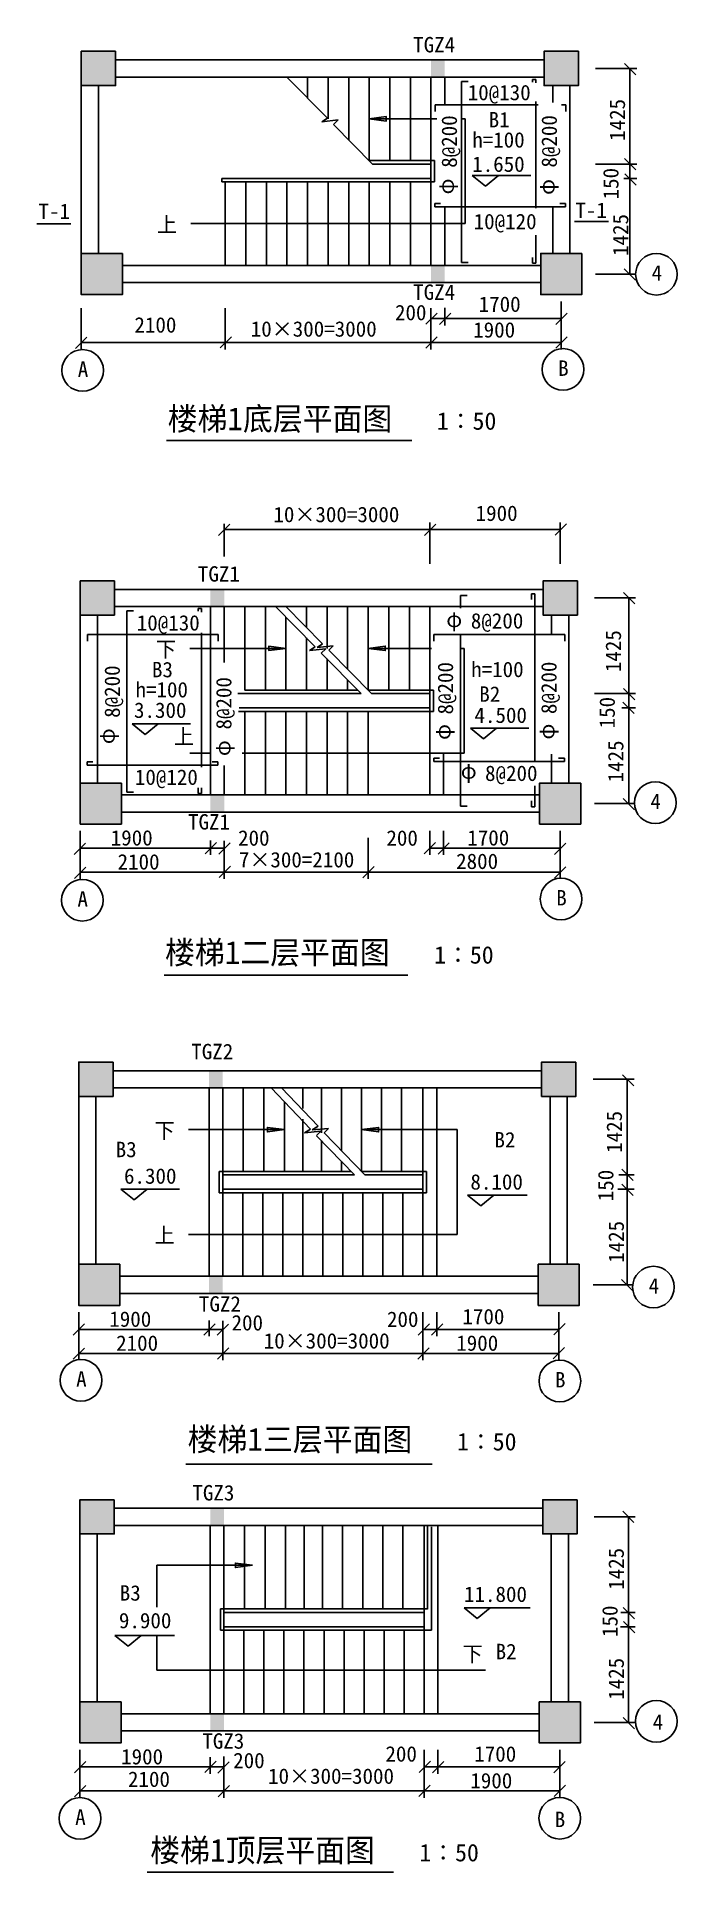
# Model space of a CAD drawing. Header units: metres. Extents: x 733 to 19415, y 371 to 53945.
import ezdxf

# ---------------------------------------------------------------- set-up
doc = ezdxf.new("R2010")
doc.units = ezdxf.units.M
for name, color, linetype in [('DIM', 3, 'Continuous'), ('PUB_DIM', 3, 'Continuous'), ('中文说明', 253, 'Continuous'), ('剖面号', 7, 'Continuous'), ('尺寸线', 253, 'Continuous'), ('支座钢筋', 1, 'Continuous'), ('支座钢筋标注', 253, 'Continuous'), ('板底钢筋', 24, 'Continuous'), ('板底钢筋标注', 253, 'Continuous'), ('柱', 2, 'Continuous'), ('梁', 4, 'Continuous'), ('楼梯', 253, 'Continuous'), ('楼梯板', 4, 'Continuous'), ('轴线', 253, 'Continuous'), ('轴线__点划线', 253, 'Continuous')]:
    doc.layers.add(name, color=color, linetype=linetype)

# ---------------------------------------------------------------- blocks, each defined once
blk = doc.blocks.new('_DIMX')
blk.add_lwpolyline([(-936.98, -688.88), (162.99, 411.42)])

msp = doc.modelspace()

# ---------------------------------------------------------------- hatches: boundary and pattern name
h = msp.add_hatch()
h.set_pattern_fill('SOLID')
h.paths.add_polyline_path([(12631.81, 53268.48), (12231.81, 53268.48), (12231.81, 52768.48), (12631.81, 52768.48)])
h.paths.add_polyline_path([(12631.81, 47268.48), (12231.81, 47268.48), (12231.81, 46768.48), (12631.81, 46768.48)])
h = msp.add_hatch()
h.set_pattern_fill('SOLID')
h.paths.add_polyline_path([(6201.03, 37813.04), (5801.03, 37813.04), (5801.03, 37313.04), (6201.03, 37313.04)])
h.paths.add_polyline_path([(6201.03, 31813.04), (5801.03, 31813.04), (5801.03, 31313.04), (6201.03, 31313.04)])
h = msp.add_hatch()
h.set_pattern_fill('SOLID')
h.paths.add_polyline_path([(1958.66, 23016.29), (2958.66, 23016.29), (2958.66, 24016.29), (1958.66, 24016.29)])
h.paths.add_polyline_path([(16458.66, 24016.29), (15458.66, 24016.29), (15458.66, 23016.29), (16458.66, 23016.29)])
h.paths.add_polyline_path([(16558.66, 16916.29), (16558.66, 18116.29), (15358.66, 18116.29), (15358.66, 16916.29)])
h.paths.add_polyline_path([(1958.66, 18116.29), (1958.66, 16916.29), (3158.66, 16916.29), (3158.66, 18116.29)])
h = msp.add_hatch()
h.set_pattern_fill('SOLID')
h.paths.add_polyline_path([(6158.66, 23766.29), (5758.66, 23766.29), (5758.66, 23266.29), (6158.66, 23266.29)])
h.paths.add_polyline_path([(6158.66, 17766.29), (5758.66, 17766.29), (5758.66, 17266.29), (6158.66, 17266.29)])
h = msp.add_hatch()
h.set_pattern_fill('SOLID')
h.paths.add_polyline_path([(2991.97, 10245.38), (2991.97, 11245.38), (1991.97, 11245.38), (1991.97, 10245.38)])
h.paths.add_polyline_path([(3191.97, 5345.38), (1991.97, 5345.38), (1991.97, 4145.38), (3191.97, 4145.38)])
h.paths.add_polyline_path([(15391.97, 4145.38), (16591.97, 4145.38), (16591.97, 5345.38), (15391.97, 5345.38)])
h.paths.add_polyline_path([(16491.97, 11245.38), (15491.97, 11245.38), (15491.97, 10245.38), (16491.97, 10245.38)])
h = msp.add_hatch()
h.set_pattern_fill('SOLID')
h.paths.add_polyline_path([(6191.97, 10995.38), (5791.97, 10995.38), (5791.97, 10495.38), (6191.97, 10495.38)])
h.paths.add_polyline_path([(6191.97, 4995.39), (5791.97, 4995.39), (5791.97, 4495.39), (6191.97, 4495.39)])

# ---------------------------------------------------------------- linework, layer by layer
for p, q in [((9210.86, 51569.77), (9048.56, 51460.68)), ((9048.56, 51460.68), (9522.75, 51520.32)), ((9522.75, 51520.32), (9391.04, 51386.58)), ((13434.82, 49891.46), (13817.82, 49582.15)), ((13434.82, 49891.46), (15144.39, 49891.46)), ((13817.82, 49582.15), (14199.63, 49891.78)), ((732.99, 48486.94), (1727.51, 48486.94)), ((16417.92, 48547.74), (17412.44, 48547.74)), ((8858.31, 36139.6), (8685.1, 36029.72)), ((8685.1, 36029.72), (9160.74, 36076.42)), ((9072.48, 36220.79), (8907.5, 36115.97)), ((8907.5, 36115.97), (9383.14, 36162.67)), ((9160.74, 36076.42), (9030.83, 35950.58)), ((9383.14, 36162.67), (9251.17, 36036.31)), ((3511.57, 33889.55), (3894.58, 33580.24)), ((3511.57, 33889.55), (5221.15, 33889.55)), ((3894.58, 33580.24), (4276.38, 33889.87)), ((13379.85, 33760.94), (15089.43, 33760.94)), ((13379.85, 33760.94), (13762.85, 33451.63)), ((13762.85, 33451.63), (14144.66, 33761.26)), ((8720.01, 22059.73), (8546.8, 21949.85)), ((8546.8, 21949.85), (9022.44, 21996.55)), ((8942.41, 22145.98), (8769.2, 22036.1)), ((8769.2, 22036.1), (9244.84, 22082.8)), ((9022.44, 21996.55), (8890.47, 21870.19)), ((9244.84, 22082.8), (9112.87, 21956.44)), ((3189.3, 20310.45), (3572.3, 20001.13)), ((3189.3, 20310.44), (4898.88, 20310.44)), ((3572.3, 20001.13), (3954.11, 20310.77)), ((13300.61, 20131.69), (15039.35, 20131.69)), ((13300.61, 20131.69), (13683.62, 19822.38)), ((13683.62, 19822.38), (14065.42, 20132.01)), ((13197.12, 8087.54), (13580.12, 7778.23)), ((13197.12, 8087.54), (15126.13, 8087.54)), ((13580.12, 7778.23), (13961.93, 8087.86)), ((3012.36, 7282.39), (4753.9, 7282.39)), ((3012.36, 7282.39), (3395.37, 6973.08)), ((3395.37, 6973.08), (3777.17, 7282.71))]:
    msp.add_line(p, q)
at = {"layer": '中文说明'}
for p, q in [((4514.5, 42164.38), (11673.67, 42164.38)), ((4452.89, 26556.48), (11556.86, 26556.48)), ((5085.02, 12281.12), (12261.72, 12281.12)), ((3954.29, 370.52), (11137.74, 370.52))]:
    msp.add_line(p, q, dxfattribs=at)
at = {"layer": '尺寸线'}
for p, q in [((17031.81, 53018.47), (18231.81, 53018.47)), ((18031.81, 53018.47), (18031.81, 50228.48)), ((17031.81, 50228.48), (18231.81, 50228.48)), ((17031.81, 50228.48), (18231.81, 50228.48)), ((18031.81, 50228.48), (18031.81, 49808.47)), ((17856.85, 49808.47), (18231.81, 49808.47)), ((18031.81, 49808.47), (18031.81, 47018.48)), ((17031.81, 47018.48), (18203.76, 47018.48)), ((16031.81, 46218.48), (16031.81, 45518.48)), ((2031.81, 46018.48), (2031.81, 44818.48)), ((6231.81, 46018.48), (6231.81, 44818.48)), ((12231.81, 46018.48), (12231.81, 45018.48)), ((12231.81, 46018.48), (12231.81, 44818.48)), ((12631.81, 45718.48), (12231.81, 45718.48)), ((12631.81, 46032.34), (12631.81, 45518.48)), ((16031.81, 45718.48), (12631.81, 45718.48)), ((16031.81, 46018.48), (16031.81, 44818.48)), ((6231.81, 45018.48), (2031.81, 45018.48)), ((6231.81, 45018.48), (12231.81, 45018.48)), ((16031.81, 45018.48), (12231.81, 45018.48)), ((6201.03, 39723.96), (6201.03, 38777.14)), ((12201.03, 38563.04), (12201.03, 39763.04)), ((16001.03, 38563.04), (16001.03, 39763.04)), ((6201.03, 39563.04), (12201.03, 39563.04)), ((12201.03, 39563.04), (16001.03, 39563.04)), ((17001.03, 37563.04), (18201.03, 37563.04)), ((18001.03, 37563.04), (18001.03, 34773.04)), ((17001.03, 34773.04), (18201.03, 34773.04)), ((17001.03, 34773.04), (18201.03, 34773.04)), ((17794.87, 34353.04), (18201.03, 34353.04)), ((18001.03, 34773.04), (18001.03, 34353.04)), ((18001.03, 34353.04), (18001.03, 31563.04)), ((17001.03, 31563.04), (18167.61, 31563.04)), ((2001.03, 30763.04), (2001.03, 30063.04)), ((2001.03, 30563.04), (2001.03, 29363.04)), ((10401.03, 30563.04), (10401.03, 29563.04)), ((10401.03, 30563.04), (10401.03, 29363.04)), ((12201.03, 30763.04), (12201.03, 30063.04)), ((12601.03, 30763.04), (12601.03, 30063.04)), ((12601.03, 30763.04), (12601.03, 30063.04)), ((16001.03, 30763.04), (16001.03, 30063.04)), ((16001.03, 30563.04), (16001.03, 29363.04)), ((5801.03, 30263.04), (2001.03, 30263.04)), ((5801.03, 30485.64), (5801.03, 30063.04)), ((6201.03, 30263.04), (5801.03, 30263.04)), ((6201.03, 30478.41), (6201.03, 30063.04)), ((6201.03, 30472.84), (6201.03, 29363.04)), ((12601.03, 30263.04), (12201.03, 30263.04)), ((16001.03, 30263.04), (12601.03, 30263.04)), ((6201.03, 29563.04), (2001.03, 29563.04)), ((6201.03, 29563.04), (10401.03, 29563.04)), ((16001.03, 29563.04), (10401.03, 29563.04)), ((16958.66, 23516.28), (18158.66, 23516.28)), ((17958.66, 23516.28), (17958.66, 20726.29)), ((17712.48, 20726.29), (18158.66, 20726.29)), ((17958.66, 20726.29), (17958.66, 20306.28)), ((17681.34, 20306.28), (18158.66, 20306.28)), ((17958.66, 20306.28), (17958.66, 17516.29)), ((16958.66, 17516.29), (18129.62, 17516.29)), ((1958.66, 16716.29), (1958.66, 16016.29)), ((11998.66, 16716.29), (11998.66, 16016.29)), ((12398.66, 16716.29), (12398.66, 16016.29)), ((12398.66, 16716.29), (12398.66, 16016.29)), ((15958.66, 16716.29), (15958.66, 16016.29)), ((1958.66, 16516.29), (1958.66, 15316.29)), ((5758.66, 16216.29), (1958.66, 16216.29)), ((5758.66, 16476.59), (5758.66, 16016.29)), ((6158.66, 16216.29), (5758.66, 16216.29)), ((6158.66, 16468.9), (6158.66, 15316.29)), ((11998.66, 16516.29), (11998.66, 15516.29)), ((11998.66, 16516.29), (11998.66, 15316.29)), ((12398.66, 16216.29), (11998.66, 16216.29)), ((15958.66, 16216.29), (12358.66, 16216.29)), ((15958.66, 16516.29), (15958.66, 15316.29)), ((6158.66, 15516.29), (1958.66, 15516.29)), ((6158.66, 15516.29), (11998.66, 15516.29)), ((15958.66, 15516.29), (11998.66, 15516.29)), ((16991.97, 10745.38), (18191.97, 10745.38)), ((17991.97, 10745.38), (17991.97, 7955.39)), ((17761.81, 7535.38), (18191.97, 7535.38)), ((17773.23, 7955.39), (18191.97, 7955.39)), ((17991.97, 7955.39), (17991.97, 7535.38)), ((17991.97, 7535.38), (17991.97, 4745.38)), ((16991.97, 4745.38), (18191.97, 4745.38)), ((1991.97, 3945.38), (1991.97, 3245.38)), ((12031.97, 3945.38), (12031.97, 3245.38)), ((12431.97, 3945.38), (12431.97, 3245.38)), ((12431.97, 3945.38), (12431.97, 3245.38)), ((15991.97, 3945.38), (15991.97, 3245.38)), ((1991.97, 3745.38), (1991.97, 2545.38)), ((5791.97, 3445.38), (1991.97, 3445.38)), ((5791.97, 3725.98), (5791.97, 3245.38)), ((6191.97, 3445.38), (5791.97, 3445.38)), ((6191.97, 3745.38), (6191.97, 2545.38)), ((6191.97, 3714.4), (6191.97, 3245.38)), ((12031.97, 3745.38), (12031.97, 2745.38)), ((12031.97, 3745.38), (12031.97, 2545.38)), ((12431.97, 3445.38), (12031.97, 3445.38)), ((15991.97, 3445.38), (12391.97, 3445.38)), ((15991.97, 3745.38), (15991.97, 2545.38)), ((6191.97, 2745.38), (1991.97, 2745.38)), ((6191.97, 2745.38), (12031.97, 2745.38)), ((15991.97, 2745.38), (12031.97, 2745.38))]:
    msp.add_line(p, q, dxfattribs=at)
at = {"layer": '支座钢筋'}
for p, q in [((13122.54, 47354.39), (13122.54, 52639.92)), ((13122.54, 52639.92), (13314.21, 52639.92)), ((12349.35, 51760.17), (12349.35, 51951.83)), ((12349.35, 51951.83), (12381.15, 51951.83)), ((12358.41, 51951.83), (15363.04, 51951.83)), ((16034.59, 51951.83), (16166.94, 51951.83)), ((16166.94, 51951.83), (16166.94, 51760.17)), ((13314.21, 47354.39), (13122.54, 47354.39)), ((13091.77, 37633.73), (13283.43, 37633.73)), ((13091.77, 37298.44), (13091.77, 37633.73)), ((3359.31, 31898.96), (3359.31, 37184.49)), ((3359.31, 37184.49), (3550.98, 37184.49)), ((13091.77, 37262.81), (13091.77, 37280.66)), ((2210.31, 36304.73), (2210.31, 36496.4)), ((2210.31, 36496.4), (6027.9, 36496.4)), ((6027.9, 36496.4), (6027.9, 36304.73)), ((12318.58, 36304.73), (12318.58, 36496.4)), ((12318.58, 36496.4), (16136.17, 36496.4)), ((13091.77, 31490.56), (13091.77, 36483.7)), ((16136.17, 36496.4), (16136.17, 36304.73)), ((3550.98, 31898.96), (3359.31, 31898.96)), ((13283.43, 31490.56), (13091.77, 31490.56))]:
    msp.add_line(p, q, dxfattribs=at)
at = {"layer": '板底钢筋'}
for p, q in [((15290.81, 52693.27), (15190.81, 52693.27)), ((15190.81, 52693.27), (15190.81, 52622.58)), ((15290.81, 52601.99), (15290.81, 52693.27)), ((15290.81, 48942.89), (15290.81, 52050.28)), ((12507.84, 49077.05), (12341.18, 49077.05)), ((12341.18, 49077.05), (12341.18, 48977.05)), ((12341.18, 48977.05), (16153.41, 48977.05)), ((16153.41, 49077.05), (15986.74, 49077.05)), ((16153.41, 48977.05), (16153.41, 49077.05)), ((15290.81, 47335.99), (15290.81, 48156.93)), ((15190.81, 47502.65), (15190.81, 47335.99)), ((15190.81, 47335.99), (15290.81, 47335.99)), ((15260.04, 37687.08), (15160.04, 37687.08)), ((15160.04, 37687.08), (15160.04, 37520.41)), ((15260.04, 37300.76), (15260.04, 37687.08)), ((5542.04, 37256.98), (5442.04, 37256.98)), ((5442.04, 37256.98), (5442.04, 37173.64)), ((5542.04, 37145.99), (5542.04, 37256.98)), ((15260.04, 32769.08), (15260.04, 37330.6)), ((5542.04, 32621.41), (5542.04, 36549.58)), ((2368.8, 32783.8), (2202.13, 32783.8)), ((2202.13, 32783.8), (2202.13, 32683.8)), ((2202.13, 32683.8), (6014.36, 32683.8)), ((6014.36, 32783.8), (5847.7, 32783.8)), ((6014.36, 32683.8), (6014.36, 32783.8)), ((12477.07, 32886.5), (12310.4, 32886.5)), ((12310.4, 32886.5), (12310.4, 32786.5)), ((12310.4, 32786.5), (16122.64, 32786.5)), ((16122.64, 32886.5), (15955.97, 32886.5)), ((16122.64, 32786.5), (16122.64, 32886.5)), ((5442.04, 32021.96), (5442.04, 31855.29)), ((5442.04, 31855.29), (5542.04, 31855.29)), ((5542.04, 31855.29), (5542.04, 32018.97)), ((15160.04, 31638.82), (15160.04, 31472.16)), ((15260.04, 31472.16), (15260.04, 32079.99)), ((15160.04, 31472.16), (15260.04, 31472.16))]:
    msp.add_line(p, q, dxfattribs=at)
at = {"layer": '柱'}
for points in [[(3031.81, 53518.48), (2031.81, 53518.48), (2031.81, 52518.48), (3031.81, 52518.48), (3031.81, 53518.48)], [(16531.81, 53518.47), (15531.81, 53518.47), (15531.81, 52518.47), (16531.81, 52518.47), (16531.81, 53518.47)], [(3231.81, 47618.48), (2031.81, 47618.48), (2031.81, 46418.48), (3231.81, 46418.48), (3231.81, 47618.48)], [(16631.81, 47618.48), (15431.81, 47618.48), (15431.81, 46418.48), (16631.81, 46418.48), (16631.81, 47618.48)], [(3001.03, 38063.04), (2001.03, 38063.04), (2001.03, 37063.04), (3001.03, 37063.04), (3001.03, 38063.04)], [(16501.03, 38063.04), (15501.03, 38063.04), (15501.03, 37063.04), (16501.03, 37063.04), (16501.03, 38063.04)], [(3201.03, 32163.04), (2001.03, 32163.04), (2001.03, 30963.04), (3201.03, 30963.04), (3201.03, 32163.04)], [(16601.03, 32163.04), (15401.03, 32163.04), (15401.03, 30963.04), (16601.03, 30963.04), (16601.03, 32163.04)], [(2958.66, 24016.29), (1958.66, 24016.29), (1958.66, 23016.29), (2958.66, 23016.29), (2958.66, 24016.29)], [(16458.66, 24016.29), (15458.66, 24016.29), (15458.66, 23016.29), (16458.66, 23016.29), (16458.66, 24016.29)], [(3158.66, 18116.29), (1958.66, 18116.29), (1958.66, 16916.29), (3158.66, 16916.29), (3158.66, 18116.29)], [(16558.66, 18116.29), (15358.66, 18116.29), (15358.66, 16916.29), (16558.66, 16916.29), (16558.66, 18116.29)], [(2991.97, 11245.38), (1991.97, 11245.38), (1991.97, 10245.38), (2991.97, 10245.38), (2991.97, 11245.38)], [(16491.97, 11245.38), (15491.97, 11245.38), (15491.97, 10245.38), (16491.97, 10245.38), (16491.97, 11245.38)], [(3191.97, 5345.38), (1991.97, 5345.38), (1991.97, 4145.38), (3191.97, 4145.38), (3191.97, 5345.38)], [(16591.97, 5345.38), (15391.97, 5345.38), (15391.97, 4145.38), (16591.97, 4145.38), (16591.97, 5345.38)]]:
    msp.add_lwpolyline(points, dxfattribs=at)
for points in [[(3031.81, 53518.48), (3031.81, 52518.48), (2031.81, 53518.48), (2031.81, 52518.48)], [(16531.81, 53518.47), (16531.81, 52518.47), (15531.81, 53518.47), (15531.81, 52518.47)], [(3231.81, 47618.48), (3231.81, 46418.48), (2031.81, 47618.48), (2031.81, 46418.48)], [(16631.81, 47618.48), (16631.81, 46418.48), (15431.81, 47618.48), (15431.81, 46418.48)], [(3001.03, 38063.04), (3001.03, 37063.04), (2001.03, 38063.04), (2001.03, 37063.04)], [(16501.03, 38063.04), (16501.03, 37063.04), (15501.03, 38063.04), (15501.03, 37063.04)], [(3201.03, 32163.04), (3201.03, 30963.04), (2001.03, 32163.04), (2001.03, 30963.04)], [(16601.03, 32163.04), (16601.03, 30963.04), (15401.03, 32163.04), (15401.03, 30963.04)]]:
    msp.add_solid(points, dxfattribs=at)
at = {"layer": '梁'}
for p, q in [((3031.81, 53268.48), (15531.81, 53268.47)), ((2031.81, 47618.48), (2031.81, 52518.48)), ((2531.81, 47618.48), (2531.81, 52518.48)), ((3031.81, 52768.48), (15531.81, 52768.47)), ((15781.81, 52021.39), (15781.81, 52518.47)), ((16281.81, 47618.48), (16281.81, 52518.47)), ((15781.81, 47618.48), (15781.81, 48986.4)), ((3231.81, 47268.48), (15431.81, 47268.48)), ((3231.81, 46768.48), (15431.81, 46768.48)), ((3001.03, 37813.04), (15501.03, 37813.04)), ((2001.03, 32163.04), (2001.03, 37063.04)), ((2501.03, 32163.04), (2501.03, 37063.04)), ((3001.03, 37313.04), (15501.03, 37313.04)), ((15751.03, 36475.56), (15751.03, 37063.04)), ((16251.03, 32163.04), (16251.03, 37063.04)), ((15751.03, 32163.04), (15751.03, 33007.18)), ((3201.03, 31813.04), (15401.03, 31813.04)), ((3201.03, 31313.04), (15401.03, 31313.04)), ((2958.66, 23766.29), (15458.66, 23766.29)), ((2958.66, 23266.29), (15458.66, 23266.29)), ((1958.66, 18116.29), (1958.66, 23016.29)), ((2458.66, 18116.29), (2458.66, 23016.29)), ((15708.66, 18116.29), (15708.66, 23016.29)), ((16208.66, 18116.29), (16208.66, 23016.29)), ((3158.66, 17766.29), (15358.66, 17766.29)), ((3158.66, 17266.29), (15358.66, 17266.29)), ((2991.97, 10995.38), (15491.97, 10995.38)), ((1991.97, 5345.38), (1991.97, 10245.38)), ((2491.97, 5345.38), (2491.97, 10245.38)), ((2991.97, 10495.38), (15491.97, 10495.38)), ((15741.97, 5345.38), (15741.97, 10245.38)), ((16241.97, 5345.38), (16241.97, 10245.38)), ((3191.97, 4995.38), (15391.97, 4995.38)), ((3191.97, 4495.38), (15391.97, 4495.38))]:
    msp.add_line(p, q, dxfattribs=at)
at = {"layer": '楼梯'}
for p, q in [((12231.81, 47268.48), (12231.81, 52768.47)), ((12631.81, 51952.6), (12631.81, 52768.47)), ((12631.81, 47268.48), (12631.81, 48990.86)), ((5801.03, 31813.04), (5801.03, 37313.04)), ((6201.03, 35679.18), (6201.03, 37313.04)), ((12201.03, 31813.04), (12201.03, 37313.04)), ((12601.03, 31813.04), (12601.03, 33042.67)), ((6201.03, 31813.04), (6201.03, 32675.86)), ((5758.66, 17766.29), (5758.66, 23266.29)), ((6158.66, 17766.29), (6158.66, 23266.29)), ((11998.66, 17766.29), (11998.66, 23266.29)), ((12398.66, 17766.29), (12398.66, 23266.29)), ((5791.97, 4995.38), (5791.97, 10495.38)), ((6191.97, 4995.38), (6191.97, 10495.38)), ((12031.97, 4995.38), (12031.97, 10495.38)), ((12131.89, 8050.93), (12131.89, 10495.38)), ((12247.49, 7435.38), (12247.49, 10452.37)), ((12431.97, 4995.38), (12431.97, 10495.38))]:
    msp.add_line(p, q, dxfattribs=at)
at = {"layer": '楼梯板'}
for p, q in [((8031.81, 52768.47), (9210.86, 51569.77)), ((8631.81, 52768.47), (8631.81, 52158.47)), ((9231.81, 52768.47), (9231.81, 51548.47)), ((9831.81, 52768.47), (9831.81, 50938.48)), ((10431.81, 52768.47), (10431.81, 50328.47)), ((11031.81, 52768.47), (11031.81, 50328.47)), ((11631.81, 52768.47), (11631.81, 50328.47)), ((12231.81, 52768.47), (12231.81, 50328.47)), ((12402.52, 51548.47), (10431.81, 51548.47)), ((13231.81, 51548.47), (13123.16, 51548.47)), ((13231.81, 48488.48), (13231.81, 51548.47)), ((9391.04, 51386.58), (10530.17, 50228.47)), ((12231.81, 50328.47), (10431.81, 50328.47)), ((12231.81, 50228.47), (10530.17, 50228.47)), ((12231.81, 50328.48), (12331.81, 50328.48)), ((12231.81, 50228.48), (12231.81, 50228.48)), ((12231.81, 49808.47), (12231.81, 50228.48)), ((12331.81, 49708.47), (12331.81, 50328.48)), ((6131.81, 49808.47), (6231.81, 49808.47)), ((6131.81, 49708.47), (6131.81, 49808.47)), ((6131.81, 49708.47), (6231.81, 49708.47)), ((12231.81, 49808.47), (6231.81, 49808.47)), ((6231.81, 47268.48), (6231.81, 49708.47)), ((12231.81, 49708.47), (6231.81, 49708.47)), ((6831.81, 47268.48), (6831.81, 49708.47)), ((7431.81, 47268.48), (7431.81, 49708.47)), ((8031.81, 47268.48), (8031.81, 49708.47)), ((8631.81, 47268.48), (8631.81, 49708.47)), ((9231.81, 47268.48), (9231.81, 49708.47)), ((9831.81, 47268.48), (9831.81, 49708.47)), ((10431.81, 47268.48), (10431.81, 49708.47)), ((11031.81, 47268.48), (11031.81, 49708.47)), ((11631.81, 47268.48), (11631.81, 49708.47)), ((12231.81, 49808.47), (12231.81, 49808.47)), ((12231.81, 47268.48), (12231.81, 49708.47)), ((12231.81, 49708.47), (12331.81, 49708.47)), ((5231.81, 48488.48), (13231.81, 48488.48)), ((6801.03, 34873.04), (6801.03, 37313.04)), ((7401.03, 34873.04), (7401.03, 37313.04)), ((7701.03, 37313.04), (8857.67, 36140.66)), ((8001.03, 37313.04), (9072.48, 36220.79)), ((8001.03, 34873.04), (8001.03, 37008.04)), ((8601.03, 37313.04), (8601.03, 36703.04)), ((9201.03, 37313.04), (9201.03, 36093.04)), ((9801.03, 37313.04), (9801.03, 35483.04)), ((10401.03, 37313.04), (10401.03, 34873.04)), ((11001.03, 37313.04), (11001.03, 34873.04)), ((11601.03, 37313.04), (11601.03, 34873.04)), ((12201.03, 37313.04), (12201.03, 34873.04)), ((5201.03, 36093.04), (8001.03, 36093.04)), ((8601.03, 34873.04), (8601.03, 36398.04)), ((9030.83, 35950.58), (10199.39, 34773.04)), ((9251.17, 36036.31), (10499.39, 34773.04)), ((12243.82, 36093.04), (10401.03, 36093.04)), ((13201.03, 36093.04), (13077.33, 36093.04)), ((13201.03, 33033.04), (13201.03, 36093.04)), ((9201.03, 34873.04), (9201.03, 35788.04)), ((6806.97, 34873.04), (10101.03, 34873.04)), ((9801.03, 34873.04), (9801.03, 35178.04)), ((12201.03, 34873.04), (10401.03, 34873.04)), ((12201.03, 34873.04), (12301.03, 34873.04)), ((12301.03, 34253.04), (12301.03, 34873.04)), ((6201.03, 34773.04), (6201.03, 34773.04)), ((6201.03, 34353.04), (6201.03, 34353.04)), ((6599.77, 34773.04), (10199.39, 34773.04)), ((10401.03, 34353.04), (6638.18, 34353.04)), ((12201.03, 34353.04), (10401.03, 34353.04)), ((12201.03, 34773.04), (10499.39, 34773.04)), ((12201.03, 34773.04), (12201.03, 34773.04)), ((12201.03, 34353.04), (12201.03, 34773.04)), ((10401.03, 34253.04), (6620.92, 34253.04)), ((6801.03, 31813.04), (6801.03, 34253.04)), ((7401.03, 31813.04), (7401.03, 34253.04)), ((8001.03, 31813.04), (8001.03, 34253.04)), ((8601.03, 31813.04), (8601.03, 34253.04)), ((9201.03, 31813.04), (9201.03, 34253.04)), ((9801.03, 31813.04), (9801.03, 34253.04)), ((10401.03, 34253.04), (12301.03, 34253.04)), ((10401.03, 31813.04), (10401.03, 34253.04)), ((5201.03, 33033.04), (5809.82, 33033.04)), ((6724.74, 33033.04), (13201.03, 33033.04)), ((6158.66, 20826.29), (6158.66, 23266.29)), ((6758.66, 20826.29), (6758.66, 23266.29)), ((7358.66, 20826.29), (7358.66, 23266.29)), ((7570.66, 23266.29), (8719.91, 22060.3)), ((7870.66, 23266.29), (8942.41, 22145.98)), ((8490.35, 23274.46), (8490.35, 22664.46)), ((9038.66, 23266.29), (9038.66, 21950.46)), ((9622.66, 23266.29), (9622.66, 21436.28)), ((10206.65, 23266.29), (10206.65, 20826.28)), ((10790.66, 23266.29), (10790.66, 20826.28)), ((11374.66, 23266.29), (11374.66, 20826.28)), ((11998.66, 23266.29), (11998.66, 20826.28)), ((7958.66, 20826.29), (7958.66, 22861.01)), ((5158.66, 22046.28), (7958.66, 22046.28)), ((8490.35, 22351.1), (8490.35, 20834.46)), ((12998.66, 22046.28), (10206.65, 22046.28)), ((12998.66, 18986.29), (12998.66, 22046.28)), ((8893.34, 21867.87), (10002.39, 20726.28)), ((9038.66, 21732.93), (9038.66, 20826.28)), ((9112.87, 21956.44), (10302.39, 20726.28)), ((9622.66, 21122.93), (9622.66, 20826.28)), ((6058.66, 20206.28), (6058.66, 20826.29)), ((6058.66, 20826.29), (6158.66, 20826.29)), ((6158.66, 20826.29), (9906.65, 20826.28)), ((6158.66, 20726.29), (6158.66, 20726.29)), ((6158.66, 20306.28), (6158.66, 20726.29)), ((6158.66, 20726.29), (10002.39, 20726.28)), ((11958.66, 20826.28), (10206.65, 20826.28)), ((11958.66, 20726.28), (10302.39, 20726.28)), ((11958.66, 20826.29), (12098.66, 20826.29)), ((11998.66, 20726.29), (11958.66, 20726.29)), ((11998.66, 20306.28), (11998.66, 20726.29)), ((12098.66, 20206.28), (12098.66, 20826.29)), ((6058.66, 20206.28), (6158.66, 20206.28)), ((6158.66, 20306.28), (6158.66, 20306.28)), ((11998.66, 20306.28), (6158.66, 20306.28)), ((6158.66, 17766.29), (6158.66, 20206.28)), ((11998.66, 20206.28), (6158.66, 20206.28)), ((6742.66, 17766.29), (6742.66, 20206.28)), ((7326.66, 17766.29), (7326.66, 20206.28)), ((7910.66, 17766.29), (7910.66, 20206.28)), ((8494.65, 17766.29), (8494.65, 20206.28)), ((9078.66, 17766.29), (9078.66, 20206.28)), ((9662.66, 17766.29), (9662.66, 20206.28)), ((10246.66, 17766.29), (10246.66, 20206.28)), ((10830.66, 17766.29), (10830.66, 20206.28)), ((11414.66, 17766.29), (11414.66, 20206.28)), ((11998.66, 20306.28), (11958.66, 20306.28)), ((11958.66, 20206.28), (12098.66, 20206.28)), ((11998.66, 17766.29), (11998.66, 20206.28)), ((5158.66, 18986.29), (12998.66, 18986.29)), ((6191.97, 8055.39), (6191.97, 10495.38)), ((6791.97, 8055.39), (6791.97, 10495.38)), ((7391.97, 8055.39), (7391.97, 10495.38)), ((7991.97, 8055.39), (7991.97, 10495.38)), ((8532.4, 10486.5), (8532.4, 8046.5)), ((9071.96, 10495.38), (9071.96, 8055.38)), ((9071.96, 10495.38), (9071.96, 9179.56)), ((9655.97, 10495.38), (9655.97, 8055.38)), ((9655.97, 10495.38), (9655.97, 8665.38)), ((10239.96, 10495.38), (10239.96, 8055.38)), ((10823.97, 10495.38), (10823.97, 8055.38)), ((11407.97, 10495.38), (11407.97, 8055.38)), ((12031.97, 10495.38), (12031.97, 8055.38)), ((4232.4, 9331.44), (7024.4, 9331.44)), ((4232.4, 8110.79), (4232.4, 9331.44)), ((6091.97, 8055.39), (6191.97, 8055.39)), ((6091.97, 7435.38), (6091.97, 8055.39)), ((6191.97, 8055.39), (10555.32, 8055.38)), ((11991.97, 8055.38), (10239.96, 8055.38)), ((11991.97, 8055.39), (12131.97, 8055.39)), ((6191.97, 7955.39), (6191.97, 7955.39)), ((6191.97, 7535.38), (6191.97, 7955.39)), ((6191.97, 7955.39), (10651.06, 7955.38)), ((6191.97, 7535.38), (6191.97, 7535.38)), ((12031.97, 7535.38), (6191.97, 7535.38)), ((11991.97, 7955.38), (10335.7, 7955.38)), ((12031.97, 7955.39), (11991.97, 7955.39)), ((12031.97, 7535.38), (11991.97, 7535.38)), ((12031.97, 7535.38), (12031.97, 7955.39)), ((4232.4, 6271.45), (4232.4, 7279.02)), ((6091.97, 7435.38), (6191.97, 7435.38)), ((6191.97, 4995.38), (6191.97, 7435.38)), ((12031.97, 7435.38), (6191.97, 7435.38)), ((6775.97, 4995.38), (6775.97, 7435.38)), ((7359.97, 4995.38), (7359.97, 7435.38)), ((7943.96, 4995.38), (7943.96, 7435.38)), ((8527.96, 4995.38), (8527.96, 7435.38)), ((9111.97, 4995.38), (9111.97, 7435.38)), ((9695.97, 4995.38), (9695.97, 7435.38)), ((10279.97, 4995.38), (10279.97, 7435.38)), ((10863.97, 4995.38), (10863.97, 7435.38)), ((11447.97, 4995.38), (11447.97, 7435.38)), ((11991.97, 7435.38), (12247.49, 7435.38)), ((12031.97, 4995.38), (12031.97, 7435.38)), ((13818.63, 6271.45), (4232.4, 6271.45))]:
    msp.add_line(p, q, dxfattribs=at)
for points in [[(10431.81, 51548.47), (10927.53, 51613.74), (10927.53, 51483.21), (10431.81, 51548.47)], [(8001.03, 36093.04), (7505.31, 36027.78), (7505.31, 36158.31), (8001.03, 36093.04)], [(10401.03, 36093.04), (10896.75, 36158.31), (10896.75, 36027.78), (10401.03, 36093.04)], [(7958.66, 22046.28), (7462.94, 21981.02), (7462.94, 22111.55), (7958.66, 22046.28)], [(10206.65, 22046.28), (10702.38, 22111.55), (10702.38, 21981.02), (10206.65, 22046.28)], [(7024.4, 9331.44), (6528.68, 9396.71), (6528.68, 9266.18), (7024.4, 9331.44)]]:
    msp.add_lwpolyline(points, dxfattribs=at)
at = {"layer": '轴线'}
for centre in [(18807.91, 47012.87), (2071.43, 44204.02), (16083.08, 44234.3), (18773.73, 31588.17), (2062.4, 28742.27), (16027.12, 28776.82), (18721.51, 17450.42), (2023.59, 14730.02), (15990.49, 14708.43), (18802.89, 4777.68), (1995.52, 1942.87), (15989.24, 1949.55)]:
    msp.add_circle(centre, 607.46, dxfattribs=at)

# ---------------------------------------------------------------- block references
at = {"layer": 'DIM', "xscale": 0.3, "yscale": 0.3, "zscale": 0.3}
for p, rotation in [((18084.22, 52883.34), 270), ((18080.31, 50105.23), 270), ((18091.64, 49662.33), 270), ((18073.05, 46888.33), 270), ((17968.36, 37673.69), 90), ((17967.12, 34872.7), 90), ((17950.63, 34475.68), 90), ((17960.38, 31664.39), 90), ((1870.46, 30199.25), 180), ((5697.62, 30222.26), 180), ((6090.2, 30208.41), 180), ((12080.32, 30222.7), 180), ((12485.78, 30209.55), 180), ((15882.25, 30199.06), 180), ((1880.17, 29502.67), 180), ((6101.98, 29529.56), 180), ((10290.18, 29519.87), 180), ((15879.98, 29505.76), 180), ((18028.3, 23369.02), 270), ((18003.02, 20614.53), 270), ((18005.03, 20171.85), 270), ((17994.56, 17391.64), 270), ((17946.82, 10863.97), 90), ((17958.98, 8053.52), 90), ((17966.74, 7637.18), 90), ((17963.54, 4843.39), 90), ((1879.63, 3395.49), 180), ((5684.95, 3403.95), 180), ((6061.27, 3385.71), 180), ((11933.97, 3404.52), 180), ((12321.71, 3400.34), 180), ((15867.62, 3399.02), 180), ((1885.89, 2692.36), 180), ((6070.01, 2694.22), 180), ((11925.94, 2705.36), 180), ((15876.46, 2704.36), 180)]:
    msp.add_blockref('_DIMX', p, dxfattribs=dict(at, rotation=rotation))
for p in [(12367.44, 45757.51), (12758.49, 45753.84), (16157.03, 45755.57), (2147.43, 45053.62), (6368.47, 45066.12), (12362.86, 45063.53), (16152.91, 45058.39), (6312.91, 39590.23), (12322.7, 39595.84), (16135.59, 39599.33), (2079.66, 16253.74), (5885.04, 16255.46), (6278.43, 16249.81), (12136.33, 16257.49), (12530.41, 16255.59), (16096.92, 16260), (2081.14, 15549.15), (6282.79, 15555.05), (12131.37, 15551.74), (16076.88, 15561.67)]:
    msp.add_blockref('_DIMX', p, dxfattribs=at)

# ---------------------------------------------------------------- texts
at = {"layer": 'PUB_DIM'}
for s, p in [('B1', (13914.35, 51298.99)), ('h=100', (13434.35, 50709.11)), ('1.650', (13434.35, 50000.73)), ('B3', (4093.31, 35248.81)), ('h=100', (13403.58, 35253.68)), ('h=100', (3613.31, 34661.43)), ('B2', (13640.73, 34534.01)), ('3.300', (3569.48, 34063.04)), ('4.500', (13500.55, 33916.62)), ('B2', (14084.04, 21526.53)), ('B3', (3034.82, 21242.38)), ('6.300', (3278.55, 20466.94)), ('8.100', (13382.18, 20295.95)), ('B3', (3153.96, 8298.48)), ('11.800', (13194.92, 8261)), ('9.900', (3130.06, 7492.88)), ('B2', (14117.35, 6589.07))]:
    msp.add_text(s, height=450, dxfattribs=at).set_placement(p)
at = {"layer": '中文说明'}
for s, height, p in [('上', 450, (4241.81, 48238.48)), ('楼梯1底层平面图', 670, (4551.18, 42460.11)), ('1∶50 ', 510, (12403.62, 42473.32)), ('下', 450, (4211.03, 35843.04)), ('上', 450, (4731.39, 33289.75)), ('楼梯1二层平面图', 670, (4473.94, 26880.75)), ('1∶50 ', 510, (12325.55, 26891.16)), ('下', 450, (4168.66, 21796.28)), ('上', 450, (4168.66, 18736.29)), ('楼梯1三层平面图', 670, (5133.09, 12673.11)), ('1∶50 ', 510, (12992.32, 12683.51)), ('下', 450, (13152.69, 6517.76)), ('楼梯1顶层平面图', 670, (4042.66, 678.23)), ('1∶50 ', 510, (11893.88, 689.61))]:
    msp.add_text(s, height=height, dxfattribs=at).set_placement(p)
at = {"layer": '剖面号'}
for s, p in [('TGZ4', (11712.85, 53487.57)), ('T-1', (785.43, 48625.09)), ('T-1', (16443.4, 48654.7)), ('TGZ4', (11712.85, 46265)), ('TGZ1', (5432.9, 38041.16)), ('TGZ1', (5144.7, 30803.81)), ('TGZ2', (5239.7, 24100.52)), ('TGZ2', (5463.07, 16734.72)), ('TGZ3', (5273.01, 11222.95)), ('TGZ3', (5561.95, 3977.42))]:
    msp.add_text(s, height=450, dxfattribs=at).set_placement(p)
at = {"layer": '尺寸线'}
for s, p in [('1425', (17891.23, 50904.67)), ('150', (17702.32, 49196.76)), ('1425', (17986.81, 47545.64)), ('1425', (17774.58, 35399.99)), ('150', (17594.03, 33757.48)), ('1425', (17844.92, 32180.45)), ('1425', (17801.81, 21368.48)), ('150', (17552.86, 19956.72)), ('1425', (17858.2, 18158.48)), ('1425', (17856.96, 8614.63)), ('150', (17675.39, 7238.08)), ('1425', (17856.96, 5404.63))]:
    msp.add_text(s, height=450, rotation=90, dxfattribs=at).set_placement(p)
for s, p in [('200', (11181.81, 45669.32)), ('1700', (13622.47, 45913.64)), ('2100', (3581.98, 45309)), ('10×300=3000', (6975.21, 45190.57)), ('1900', (13462.56, 45163.57)), ('10×300=3000', (7636.26, 39775.44)), ('1900', (13534.43, 39812.09)), ('1900', (2891.03, 30338.04)), ('200', (6605.12, 30333.04)), ('200', (10931.62, 30333.04)), ('1700', (13291.03, 30338.04)), ('2100', (3091.03, 29638.04)), ('7×300=2100', (6628.78, 29700.29)), ('2800', (12965.4, 29653.88)), ('1900', (2848.66, 16291.29)), ('200', (6414.76, 16184.66)), ('200', (10948.65, 16286.29)), ('1700', (13148.66, 16365.07)), ('10×300=3000', (7353.26, 15656.81)), ('2100', (3048.66, 15591.29)), ('1900', (12968.66, 15591.29)), ('1900', (3193.99, 3520.38)), ('200', (6462.86, 3408.13)), ('200', (10903.14, 3601.05)), ('1700', (13493.99, 3599.18)), ('2100', (3393.99, 2862.27)), ('10×300=3000', (7480.13, 2952.11)), ('1900', (13379.21, 2820.38))]:
    msp.add_text(s, height=450, dxfattribs=at).set_placement(p)
at = {"layer": '支座钢筋标注'}
for s, p in [('10@130', (13303.6, 52090.92)), ('10@130', (3650.61, 36612.67)), ('φ', (12678.74, 36714.25)), ('8@200', (13394.63, 36671.23)), ('φ', (13100.21, 32289.04))]:
    msp.add_text(s, height=450, dxfattribs=at).set_placement(p)
for s, p in [('8@200', (12989.6, 50119.71)), ('φ', (12900.21, 49342.04)), ('φ', (15837.24, 49326.81)), ('8@200', (3158.84, 34064.83)), ('8@200', (12876.89, 34163.13)), ('φ', (12800.88, 33419.76)), ('φ', (15832.56, 33430.6)), ('φ', (3007.48, 33295.37)), ('φ', (6382.9, 32947.44))]:
    msp.add_text(s, height=450, rotation=90, dxfattribs=at).set_placement(p)
at = {"layer": '板底钢筋标注'}
for p in [(15904.67, 50125.37), (15895.07, 34175.36), (6412.13, 33724)]:
    msp.add_text('8@200', height=450, rotation=90, dxfattribs=at).set_placement(p)
for s, p in [('10@120', (13476.27, 48327.07)), ('10@120', (3595.5, 32108.27)), ('8@200', (13808.8, 32223.12))]:
    msp.add_text(s, height=450, dxfattribs=at).set_placement(p)
at = {"layer": '轴线__点划线'}
for s, p in [('4', (18666.52, 46825.5)), ('B', (15941.69, 44046.93)), ('A', (1930.04, 44016.65)), ('4', (18632.34, 31400.8)), ('A', (1921.02, 28554.9)), ('B', (15885.73, 28589.45)), ('4', (18580.13, 17263.05)), ('A', (1882.2, 14542.65)), ('B', (15849.11, 14521.06)), ('4', (18699.1, 4530.15)), ('A', (1854.14, 1755.5)), ('B', (15841, 1689.08))]:
    msp.add_text(s, height=450, dxfattribs=at).set_placement(p)

doc.saveas('drawing.dxf')
